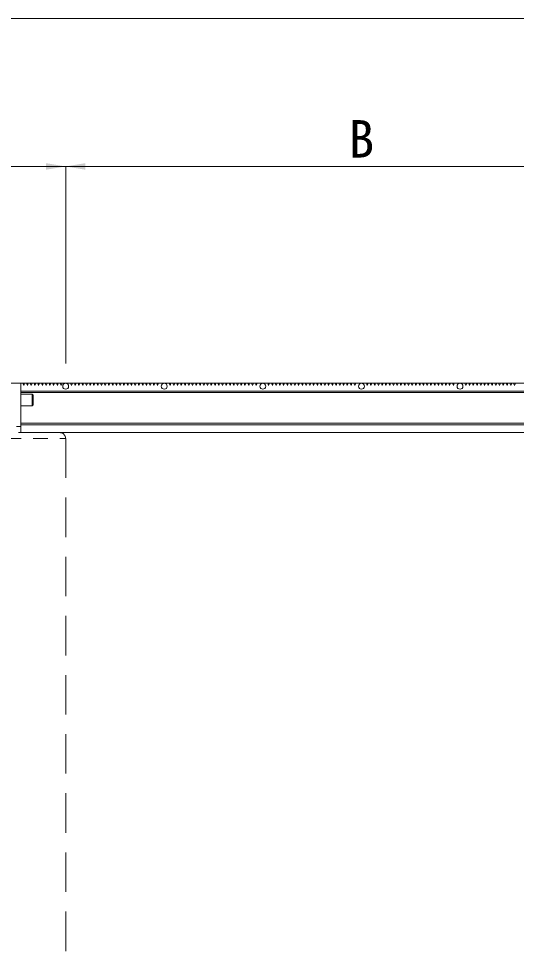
# Model space of a CAD drawing. Units: millimetres at full size; details may follow other scales. Extents: x 77366 to 106166, y -28085 to 6898.
# Drawn here: x 85168 to 85673, y -3250 to -2307 of the extents above; entities that cross this region are included whole.
import ezdxf
from ezdxf.enums import TextEntityAlignment as Align

# ---------------------------------------------------------------- set-up
doc = ezdxf.new("R2010")
doc.units = ezdxf.units.MM
doc.header["$LTSCALE"] = 50
doc.linetypes.add('USER1', pattern=[0.54, 0.3, -0.24])
doc.linetypes.add('USER2', pattern=[1.2, 0.8, -0.4])
for name, color, linetype, lineweight in [('受枠', 3, 'USER2', 9), ('寸法線', 7, 'Continuous', 13), ('本体', 2, 'Continuous', 20), ('ｸﾞﾚｰﾁﾝｸﾞ', 7, 'Continuous', 5)]:
    doc.layers.add(name, color=color, linetype=linetype, lineweight=lineweight)
doc.styles.add('ＭＳ ゴシック', font='')
doc.styles.get('ＭＳ ゴシック').set_extended_font_data('MS Gothic')

# ---------------------------------------------------------------- blocks, each defined once
blk = doc.blocks.new('filled_arrow')
at = {"color": 0, "linetype": 'Continuous', "lineweight": -2}
blk.add_solid([(7.5, 1.25), (0, 0), (7.5, -1.25)], dxfattribs=at)

msp = doc.modelspace()

# ---------------------------------------------------------------- linework, layer by layer
at = {"layer": '受枠', "linetype": 'USER1'}
for p, q in [((85170.3, -2699.94), (85170.3, -2687.94)), ((85170.3, -2687.94), (85181.8, -2687.94)), ((85181.8, -2699.94), (85181.8, -2687.94)), ((85182.8, -2688.94), (85181.8, -2687.94)), ((85182.8, -2698.94), (85182.8, -2688.94)), ((85170.3, -2699.94), (85181.8, -2699.94)), ((85181.8, -2699.94), (85182.8, -2698.94)), ((85155.8, -2732.94), (85215.8, -2732.94)), ((85209.8, -2726.94), (85165.8, -2726.94))]:
    msp.add_line(p, q, dxfattribs=at)
msp.add_arc((85209.8, -2732.94), 6, 0, 90, dxfattribs=at)
at = {"layer": '寸法線'}
for p, q in [((85015.8, -2306.94), (86015.8, -2306.94)), ((85015.8, -2456.94), (85215.8, -2456.94)), ((85215.8, -2656.94), (85215.8, -2456.94)), ((85215.8, -2456.94), (85815.8, -2456.94)), ((85215.8, -2656.94), (85215.8, -2456.94))]:
    msp.add_line(p, q, dxfattribs=at)
at = {"layer": '本体'}
msp.add_line((85021.8, -2676.94), (86009.8, -2676.94), dxfattribs=at)
at = {"layer": '本体', "linetype": 'USER2', "lineweight": 9}
msp.add_line((85215.8, -2732.94), (85215.8, -3776.94), dxfattribs=at)
at = {"layer": 'ｸﾞﾚｰﾁﾝｸﾞ'}
for p, q in [((85165.8, -2676.94), (85170.3, -2676.94)), ((85170.3, -2676.94), (85861.3, -2676.94)), ((85170.3, -2676.94), (85170.3, -2726.94)), ((85170.3, -2676.94), (85172.3, -2676.94)), ((85170.3, -2676.94), (85170.3, -2720.94)), ((85172.3, -2676.94), (85173.2, -2679.04)), ((85173.2, -2679.04), (85174.1, -2676.94)), ((85174.1, -2676.94), (85176.1, -2676.94)), ((85176.1, -2676.94), (85177, -2679.04)), ((85177, -2679.04), (85177.9, -2676.94)), ((85177.9, -2676.94), (85179.9, -2676.94)), ((85179.9, -2676.94), (85180.8, -2679.04)), ((85180.8, -2679.04), (85181.7, -2676.94)), ((85181.7, -2676.94), (85183.7, -2676.94)), ((85183.7, -2676.94), (85184.6, -2679.04)), ((85184.6, -2679.04), (85185.5, -2676.94)), ((85185.5, -2676.94), (85187.5, -2676.94)), ((85187.5, -2676.94), (85188.4, -2679.04)), ((85188.4, -2679.04), (85189.3, -2676.94)), ((85189.3, -2676.94), (85191.3, -2676.94)), ((85191.3, -2676.94), (85192.2, -2679.04)), ((85192.2, -2679.04), (85193.1, -2676.94)), ((85193.1, -2676.94), (85195.1, -2676.94)), ((85195.1, -2676.94), (85196, -2679.04)), ((85196, -2679.04), (85196.9, -2676.94)), ((85196.9, -2676.94), (85198.9, -2676.94)), ((85198.9, -2676.94), (85199.8, -2679.04)), ((85199.8, -2679.04), (85200.7, -2676.94)), ((85200.7, -2676.94), (85202.7, -2676.94)), ((85202.7, -2676.94), (85203.6, -2679.04)), ((85203.6, -2679.04), (85204.5, -2676.94)), ((85204.5, -2676.94), (85206.5, -2676.94)), ((85206.5, -2676.94), (85207.4, -2679.04)), ((85207.4, -2679.04), (85208.3, -2676.94)), ((85208.3, -2676.94), (85210.3, -2676.94)), ((85210.3, -2676.94), (85211.2, -2679.04)), ((85211.2, -2679.04), (85212.1, -2676.94)), ((85218.8, -2676.94), (85220.8, -2676.94)), ((85220.8, -2676.94), (85221.7, -2679.04)), ((85221.7, -2679.04), (85222.6, -2676.94)), ((85222.6, -2676.94), (85224.6, -2676.94)), ((85224.6, -2676.94), (85225.5, -2679.04)), ((85225.5, -2679.04), (85226.4, -2676.94)), ((85226.4, -2676.94), (85228.4, -2676.94)), ((85228.4, -2676.94), (85229.3, -2679.04)), ((85229.3, -2679.04), (85230.2, -2676.94)), ((85230.2, -2676.94), (85232.2, -2676.94)), ((85232.2, -2676.94), (85233.1, -2679.04)), ((85233.1, -2679.04), (85234, -2676.94)), ((85234, -2676.94), (85236, -2676.94)), ((85236, -2676.94), (85236.9, -2679.04)), ((85236.9, -2679.04), (85237.8, -2676.94)), ((85237.8, -2676.94), (85239.8, -2676.94)), ((85239.8, -2676.94), (85240.7, -2679.04)), ((85240.7, -2679.04), (85241.6, -2676.94)), ((85241.6, -2676.94), (85243.6, -2676.94)), ((85243.6, -2676.94), (85244.5, -2679.04)), ((85244.5, -2679.04), (85245.4, -2676.94)), ((85245.4, -2676.94), (85247.4, -2676.94)), ((85247.4, -2676.94), (85248.3, -2679.04)), ((85248.3, -2679.04), (85249.2, -2676.94)), ((85249.2, -2676.94), (85251.2, -2676.94)), ((85251.2, -2676.94), (85252.1, -2679.04)), ((85252.1, -2679.04), (85253, -2676.94)), ((85253, -2676.94), (85255, -2676.94)), ((85255, -2676.94), (85255.9, -2679.04)), ((85255.9, -2679.04), (85256.8, -2676.94)), ((85256.8, -2676.94), (85258.8, -2676.94)), ((85258.8, -2676.94), (85259.7, -2679.04)), ((85259.7, -2679.04), (85260.6, -2676.94)), ((85260.6, -2676.94), (85262.6, -2676.94)), ((85262.6, -2676.94), (85263.5, -2679.04)), ((85263.5, -2679.04), (85264.4, -2676.94)), ((85264.4, -2676.94), (85266.4, -2676.94)), ((85266.4, -2676.94), (85267.3, -2679.04)), ((85267.3, -2679.04), (85268.2, -2676.94)), ((85268.2, -2676.94), (85270.2, -2676.94)), ((85270.2, -2676.94), (85271.1, -2679.04)), ((85271.1, -2679.04), (85272, -2676.94)), ((85272, -2676.94), (85274, -2676.94)), ((85274, -2676.94), (85274.9, -2679.04)), ((85274.9, -2679.04), (85275.8, -2676.94)), ((85275.8, -2676.94), (85277.8, -2676.94)), ((85277.8, -2676.94), (85278.7, -2679.04)), ((85278.7, -2679.04), (85279.6, -2676.94)), ((85279.6, -2676.94), (85281.6, -2676.94)), ((85281.6, -2676.94), (85282.5, -2679.04)), ((85282.5, -2679.04), (85283.4, -2676.94)), ((85283.4, -2676.94), (85285.4, -2676.94)), ((85285.4, -2676.94), (85286.3, -2679.04)), ((85286.3, -2679.04), (85287.2, -2676.94)), ((85287.2, -2676.94), (85289.2, -2676.94)), ((85289.2, -2676.94), (85290.1, -2679.04)), ((85290.1, -2679.04), (85291, -2676.94)), ((85291, -2676.94), (85293, -2676.94)), ((85293, -2676.94), (85293.9, -2679.04)), ((85293.9, -2679.04), (85294.8, -2676.94)), ((85294.8, -2676.94), (85296.8, -2676.94)), ((85296.8, -2676.94), (85297.7, -2679.04)), ((85297.7, -2679.04), (85298.6, -2676.94)), ((85298.6, -2676.94), (85300.6, -2676.94)), ((85300.6, -2676.94), (85301.5, -2679.04)), ((85301.5, -2679.04), (85302.4, -2676.94)), ((85302.4, -2676.94), (85304.4, -2676.94)), ((85304.4, -2676.94), (85305.3, -2679.04)), ((85305.3, -2679.04), (85306.2, -2676.94)), ((85306.2, -2676.94), (85308.2, -2676.94)), ((85308.2, -2676.94), (85309.1, -2679.04)), ((85309.1, -2679.04), (85310, -2676.94)), ((85310, -2676.94), (85312.8, -2676.94)), ((85318.8, -2676.94), (85320.8, -2676.94)), ((85320.8, -2676.94), (85321.7, -2679.04)), ((85321.7, -2679.04), (85322.6, -2676.94)), ((85322.6, -2676.94), (85324.6, -2676.94)), ((85324.6, -2676.94), (85325.5, -2679.04)), ((85325.5, -2679.04), (85326.4, -2676.94)), ((85326.4, -2676.94), (85328.4, -2676.94)), ((85328.4, -2676.94), (85329.3, -2679.04)), ((85329.3, -2679.04), (85330.2, -2676.94)), ((85330.2, -2676.94), (85332.2, -2676.94)), ((85332.2, -2676.94), (85333.1, -2679.04)), ((85333.1, -2679.04), (85334, -2676.94)), ((85334, -2676.94), (85336, -2676.94)), ((85336, -2676.94), (85336.9, -2679.04)), ((85336.9, -2679.04), (85337.8, -2676.94)), ((85337.8, -2676.94), (85339.8, -2676.94)), ((85339.8, -2676.94), (85340.7, -2679.04)), ((85340.7, -2679.04), (85341.6, -2676.94)), ((85341.6, -2676.94), (85343.6, -2676.94)), ((85343.6, -2676.94), (85344.5, -2679.04)), ((85344.5, -2679.04), (85345.4, -2676.94)), ((85345.4, -2676.94), (85347.4, -2676.94)), ((85347.4, -2676.94), (85348.3, -2679.04)), ((85348.3, -2679.04), (85349.2, -2676.94)), ((85349.2, -2676.94), (85351.2, -2676.94)), ((85351.2, -2676.94), (85352.1, -2679.04)), ((85352.1, -2679.04), (85353, -2676.94)), ((85353, -2676.94), (85355, -2676.94)), ((85355, -2676.94), (85355.9, -2679.04)), ((85355.9, -2679.04), (85356.8, -2676.94)), ((85356.8, -2676.94), (85358.8, -2676.94)), ((85358.8, -2676.94), (85359.7, -2679.04)), ((85359.7, -2679.04), (85360.6, -2676.94)), ((85360.6, -2676.94), (85362.6, -2676.94)), ((85362.6, -2676.94), (85363.5, -2679.04)), ((85363.5, -2679.04), (85364.4, -2676.94)), ((85364.4, -2676.94), (85366.4, -2676.94)), ((85366.4, -2676.94), (85367.3, -2679.04)), ((85367.3, -2679.04), (85368.2, -2676.94)), ((85368.2, -2676.94), (85370.2, -2676.94)), ((85370.2, -2676.94), (85371.1, -2679.04)), ((85371.1, -2679.04), (85372, -2676.94)), ((85372, -2676.94), (85374, -2676.94)), ((85374, -2676.94), (85374.9, -2679.04)), ((85374.9, -2679.04), (85375.8, -2676.94)), ((85375.8, -2676.94), (85377.8, -2676.94)), ((85377.8, -2676.94), (85378.7, -2679.04)), ((85378.7, -2679.04), (85379.6, -2676.94)), ((85379.6, -2676.94), (85381.6, -2676.94)), ((85381.6, -2676.94), (85382.5, -2679.04)), ((85382.5, -2679.04), (85383.4, -2676.94)), ((85383.4, -2676.94), (85385.4, -2676.94)), ((85385.4, -2676.94), (85386.3, -2679.04)), ((85386.3, -2679.04), (85387.2, -2676.94)), ((85387.2, -2676.94), (85389.2, -2676.94)), ((85389.2, -2676.94), (85390.1, -2679.04)), ((85390.1, -2679.04), (85391, -2676.94)), ((85391, -2676.94), (85393, -2676.94)), ((85393, -2676.94), (85393.9, -2679.04)), ((85393.9, -2679.04), (85394.8, -2676.94)), ((85394.8, -2676.94), (85396.8, -2676.94)), ((85396.8, -2676.94), (85397.7, -2679.04)), ((85397.7, -2679.04), (85398.6, -2676.94)), ((85398.6, -2676.94), (85400.6, -2676.94)), ((85400.6, -2676.94), (85401.5, -2679.04)), ((85401.5, -2679.04), (85402.4, -2676.94)), ((85402.4, -2676.94), (85404.4, -2676.94)), ((85404.4, -2676.94), (85405.3, -2679.04)), ((85405.3, -2679.04), (85406.2, -2676.94)), ((85406.2, -2676.94), (85408.2, -2676.94)), ((85408.2, -2676.94), (85409.1, -2679.04)), ((85409.1, -2679.04), (85410, -2676.94)), ((85410, -2676.94), (85412.8, -2676.94)), ((85418.8, -2676.94), (85420.8, -2676.94)), ((85420.8, -2676.94), (85421.7, -2679.04)), ((85421.7, -2679.04), (85422.6, -2676.94)), ((85422.6, -2676.94), (85424.6, -2676.94)), ((85424.6, -2676.94), (85425.5, -2679.04)), ((85425.5, -2679.04), (85426.4, -2676.94)), ((85426.4, -2676.94), (85428.4, -2676.94)), ((85428.4, -2676.94), (85429.3, -2679.04)), ((85429.3, -2679.04), (85430.2, -2676.94)), ((85430.2, -2676.94), (85432.2, -2676.94)), ((85432.2, -2676.94), (85433.1, -2679.04)), ((85433.1, -2679.04), (85434, -2676.94)), ((85434, -2676.94), (85436, -2676.94)), ((85436, -2676.94), (85436.9, -2679.04)), ((85436.9, -2679.04), (85437.8, -2676.94)), ((85437.8, -2676.94), (85439.8, -2676.94)), ((85439.8, -2676.94), (85440.7, -2679.04)), ((85440.7, -2679.04), (85441.6, -2676.94)), ((85441.6, -2676.94), (85443.6, -2676.94)), ((85443.6, -2676.94), (85444.5, -2679.04)), ((85444.5, -2679.04), (85445.4, -2676.94)), ((85445.4, -2676.94), (85447.4, -2676.94)), ((85447.4, -2676.94), (85448.3, -2679.04)), ((85448.3, -2679.04), (85449.2, -2676.94)), ((85449.2, -2676.94), (85451.2, -2676.94)), ((85451.2, -2676.94), (85452.1, -2679.04)), ((85452.1, -2679.04), (85453, -2676.94)), ((85453, -2676.94), (85455, -2676.94)), ((85455, -2676.94), (85455.9, -2679.04)), ((85455.9, -2679.04), (85456.8, -2676.94)), ((85456.8, -2676.94), (85458.8, -2676.94)), ((85458.8, -2676.94), (85459.7, -2679.04)), ((85459.7, -2679.04), (85460.6, -2676.94)), ((85460.6, -2676.94), (85462.6, -2676.94)), ((85462.6, -2676.94), (85463.5, -2679.04)), ((85463.5, -2679.04), (85464.4, -2676.94)), ((85464.4, -2676.94), (85466.4, -2676.94)), ((85466.4, -2676.94), (85467.3, -2679.04)), ((85467.3, -2679.04), (85468.2, -2676.94)), ((85468.2, -2676.94), (85470.2, -2676.94)), ((85470.2, -2676.94), (85471.1, -2679.04)), ((85471.1, -2679.04), (85472, -2676.94)), ((85472, -2676.94), (85474, -2676.94)), ((85474, -2676.94), (85474.9, -2679.04)), ((85474.9, -2679.04), (85475.8, -2676.94)), ((85475.8, -2676.94), (85477.8, -2676.94)), ((85477.8, -2676.94), (85478.7, -2679.04)), ((85478.7, -2679.04), (85479.6, -2676.94)), ((85479.6, -2676.94), (85481.6, -2676.94)), ((85481.6, -2676.94), (85482.5, -2679.04)), ((85482.5, -2679.04), (85483.4, -2676.94)), ((85483.4, -2676.94), (85485.4, -2676.94)), ((85485.4, -2676.94), (85486.3, -2679.04)), ((85486.3, -2679.04), (85487.2, -2676.94)), ((85487.2, -2676.94), (85489.2, -2676.94)), ((85489.2, -2676.94), (85490.1, -2679.04)), ((85490.1, -2679.04), (85491, -2676.94)), ((85491, -2676.94), (85493, -2676.94)), ((85493, -2676.94), (85493.9, -2679.04)), ((85493.9, -2679.04), (85494.8, -2676.94)), ((85494.8, -2676.94), (85496.8, -2676.94)), ((85496.8, -2676.94), (85497.7, -2679.04)), ((85497.7, -2679.04), (85498.6, -2676.94)), ((85498.6, -2676.94), (85500.6, -2676.94)), ((85500.6, -2676.94), (85501.5, -2679.04)), ((85501.5, -2679.04), (85502.4, -2676.94)), ((85502.4, -2676.94), (85504.4, -2676.94)), ((85504.4, -2676.94), (85505.3, -2679.04)), ((85505.3, -2679.04), (85506.2, -2676.94)), ((85506.2, -2676.94), (85508.2, -2676.94)), ((85508.2, -2676.94), (85509.1, -2679.04)), ((85509.1, -2679.04), (85510, -2676.94)), ((85510, -2676.94), (85512.8, -2676.94)), ((85518.8, -2676.94), (85520.8, -2676.94)), ((85520.8, -2676.94), (85521.7, -2679.04)), ((85521.7, -2679.04), (85522.6, -2676.94)), ((85522.6, -2676.94), (85524.6, -2676.94)), ((85524.6, -2676.94), (85525.5, -2679.04)), ((85525.5, -2679.04), (85526.4, -2676.94)), ((85526.4, -2676.94), (85528.4, -2676.94)), ((85528.4, -2676.94), (85529.3, -2679.04)), ((85529.3, -2679.04), (85530.2, -2676.94)), ((85530.2, -2676.94), (85532.2, -2676.94)), ((85532.2, -2676.94), (85533.1, -2679.04)), ((85533.1, -2679.04), (85534, -2676.94)), ((85534, -2676.94), (85536, -2676.94)), ((85536, -2676.94), (85536.9, -2679.04)), ((85536.9, -2679.04), (85537.8, -2676.94)), ((85537.8, -2676.94), (85539.8, -2676.94)), ((85539.8, -2676.94), (85540.7, -2679.04)), ((85540.7, -2679.04), (85541.6, -2676.94)), ((85541.6, -2676.94), (85543.6, -2676.94)), ((85543.6, -2676.94), (85544.5, -2679.04)), ((85544.5, -2679.04), (85545.4, -2676.94)), ((85545.4, -2676.94), (85547.4, -2676.94)), ((85547.4, -2676.94), (85548.3, -2679.04)), ((85548.3, -2679.04), (85549.2, -2676.94)), ((85549.2, -2676.94), (85551.2, -2676.94)), ((85551.2, -2676.94), (85552.1, -2679.04)), ((85552.1, -2679.04), (85553, -2676.94)), ((85553, -2676.94), (85555, -2676.94)), ((85555, -2676.94), (85555.9, -2679.04)), ((85555.9, -2679.04), (85556.8, -2676.94)), ((85556.8, -2676.94), (85558.8, -2676.94)), ((85558.8, -2676.94), (85559.7, -2679.04)), ((85559.7, -2679.04), (85560.6, -2676.94)), ((85560.6, -2676.94), (85562.6, -2676.94)), ((85562.6, -2676.94), (85563.5, -2679.04)), ((85563.5, -2679.04), (85564.4, -2676.94)), ((85564.4, -2676.94), (85566.4, -2676.94)), ((85566.4, -2676.94), (85567.3, -2679.04)), ((85567.3, -2679.04), (85568.2, -2676.94)), ((85568.2, -2676.94), (85570.2, -2676.94)), ((85570.2, -2676.94), (85571.1, -2679.04)), ((85571.1, -2679.04), (85572, -2676.94)), ((85572, -2676.94), (85574, -2676.94)), ((85574, -2676.94), (85574.9, -2679.04)), ((85574.9, -2679.04), (85575.8, -2676.94)), ((85575.8, -2676.94), (85577.8, -2676.94)), ((85577.8, -2676.94), (85578.7, -2679.04)), ((85578.7, -2679.04), (85579.6, -2676.94)), ((85579.6, -2676.94), (85581.6, -2676.94)), ((85581.6, -2676.94), (85582.5, -2679.04)), ((85582.5, -2679.04), (85583.4, -2676.94)), ((85583.4, -2676.94), (85585.4, -2676.94)), ((85585.4, -2676.94), (85586.3, -2679.04)), ((85586.3, -2679.04), (85587.2, -2676.94)), ((85587.2, -2676.94), (85589.2, -2676.94)), ((85589.2, -2676.94), (85590.1, -2679.04)), ((85590.1, -2679.04), (85591, -2676.94)), ((85591, -2676.94), (85593, -2676.94)), ((85593, -2676.94), (85593.9, -2679.04)), ((85593.9, -2679.04), (85594.8, -2676.94)), ((85594.8, -2676.94), (85596.8, -2676.94)), ((85596.8, -2676.94), (85597.7, -2679.04)), ((85597.7, -2679.04), (85598.6, -2676.94)), ((85598.6, -2676.94), (85600.6, -2676.94)), ((85600.6, -2676.94), (85601.5, -2679.04)), ((85601.5, -2679.04), (85602.4, -2676.94)), ((85602.4, -2676.94), (85604.4, -2676.94)), ((85604.4, -2676.94), (85605.3, -2679.04)), ((85605.3, -2679.04), (85606.2, -2676.94)), ((85606.2, -2676.94), (85608.2, -2676.94)), ((85608.2, -2676.94), (85609.1, -2679.04)), ((85609.1, -2679.04), (85610, -2676.94)), ((85610, -2676.94), (85612.8, -2676.94)), ((85618.8, -2676.94), (85620.8, -2676.94)), ((85620.8, -2676.94), (85621.7, -2679.04)), ((85621.7, -2679.04), (85622.6, -2676.94)), ((85622.6, -2676.94), (85624.6, -2676.94)), ((85624.6, -2676.94), (85625.5, -2679.04)), ((85625.5, -2679.04), (85626.4, -2676.94)), ((85626.4, -2676.94), (85628.4, -2676.94)), ((85628.4, -2676.94), (85629.3, -2679.04)), ((85629.3, -2679.04), (85630.2, -2676.94)), ((85630.2, -2676.94), (85632.2, -2676.94)), ((85632.2, -2676.94), (85633.1, -2679.04)), ((85633.1, -2679.04), (85634, -2676.94)), ((85634, -2676.94), (85636, -2676.94)), ((85636, -2676.94), (85636.9, -2679.04)), ((85636.9, -2679.04), (85637.8, -2676.94)), ((85637.8, -2676.94), (85639.8, -2676.94)), ((85639.8, -2676.94), (85640.7, -2679.04)), ((85640.7, -2679.04), (85641.6, -2676.94)), ((85641.6, -2676.94), (85643.6, -2676.94)), ((85643.6, -2676.94), (85644.5, -2679.04)), ((85644.5, -2679.04), (85645.4, -2676.94)), ((85645.4, -2676.94), (85647.4, -2676.94)), ((85647.4, -2676.94), (85648.3, -2679.04)), ((85648.3, -2679.04), (85649.2, -2676.94)), ((85649.2, -2676.94), (85651.2, -2676.94)), ((85651.2, -2676.94), (85652.1, -2679.04)), ((85652.1, -2679.04), (85653, -2676.94)), ((85653, -2676.94), (85655, -2676.94)), ((85655, -2676.94), (85655.9, -2679.04)), ((85655.9, -2679.04), (85656.8, -2676.94)), ((85656.8, -2676.94), (85658.8, -2676.94)), ((85658.8, -2676.94), (85659.7, -2679.04)), ((85659.7, -2679.04), (85660.6, -2676.94)), ((85660.6, -2676.94), (85662.6, -2676.94)), ((85662.6, -2676.94), (85663.5, -2679.04)), ((85663.5, -2679.04), (85664.4, -2676.94)), ((85664.4, -2676.94), (85666.4, -2676.94)), ((85666.4, -2676.94), (85667.3, -2679.04)), ((85667.3, -2679.04), (85668.2, -2676.94)), ((85668.2, -2676.94), (85670.2, -2676.94)), ((85670.2, -2676.94), (85671.1, -2679.04)), ((85671.1, -2679.04), (85672, -2676.94)), ((85672, -2676.94), (85674, -2676.94)), ((85170.3, -2684.94), (85861.3, -2684.94)), ((85170.3, -2686.44), (85861.3, -2686.44)), ((85165.8, -2720.94), (85170.3, -2720.94)), ((85170.3, -2717.44), (85861.3, -2717.44)), ((85170.3, -2718.94), (85861.3, -2718.94)), ((85170.3, -2726.94), (85861.3, -2726.94))]:
    msp.add_line(p, q, dxfattribs=at)
for centre in [(85215.8, -2679.94), (85315.8, -2679.94), (85415.8, -2679.94), (85515.8, -2679.94), (85615.8, -2679.94)]:
    msp.add_circle(centre, 3, dxfattribs=at)

# ---------------------------------------------------------------- block references
at = {"layer": '寸法線', "xscale": 2.67, "yscale": 2.67, "rotation": 180}
msp.add_blockref('filled_arrow', (85215.8, -2456.94), dxfattribs=at)
at = {"layer": '寸法線', "xscale": 2.67, "yscale": 2.67}
msp.add_blockref('filled_arrow', (85215.8, -2456.94), dxfattribs=at)

# ---------------------------------------------------------------- texts
at = {"layer": '寸法線', "style": 'ＭＳ ゴシック'}
msp.add_text('B', height=37.98, dxfattribs=at).set_placement((85515.8, -2428.94), align=Align.MIDDLE_CENTER)

doc.saveas('drawing.dxf')
